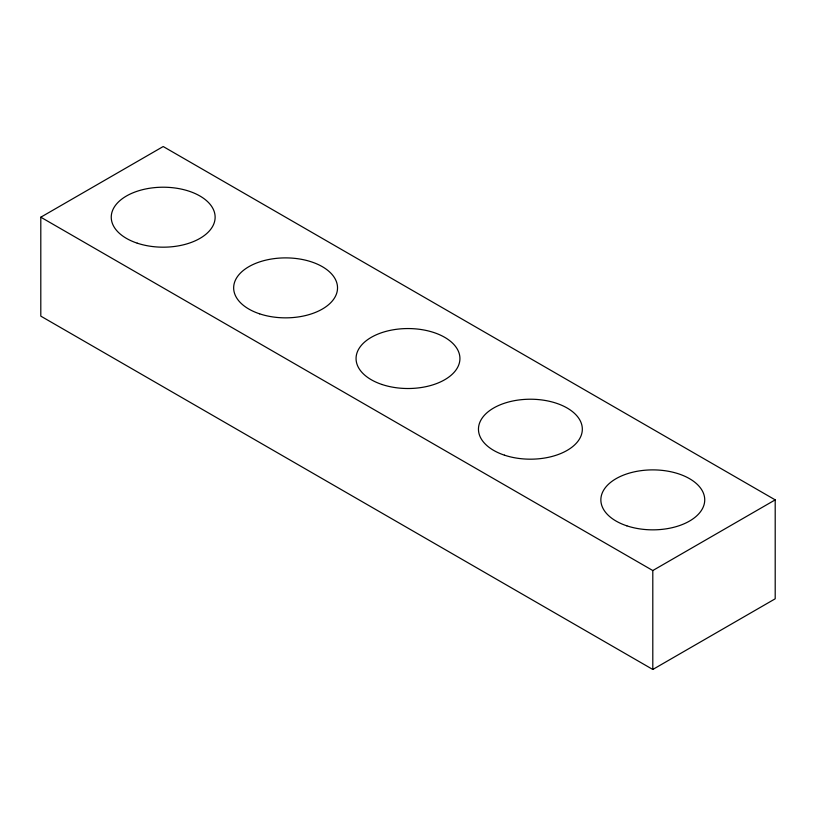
<?xml version="1.0" encoding="UTF-8"?>
<svg xmlns="http://www.w3.org/2000/svg" width="816" height="816" viewBox="0 0 816 816"><rect width="100%" height="100%" fill="white"/><g stroke="black" fill="none" stroke-linecap="round" stroke-linejoin="round"><path stroke-width="1.22" d="M40.8 217.199L163.2 146.533L775.2 499.871L775.2 598.801L652.8 669.467L40.8 316.129L40.8 217.199L652.8 570.537L775.2 499.871M652.8 570.537L652.8 669.467M137.231 243.168A51.928 29.978 0 0 0 215.128 217.199A51.928 29.978 0 0 0 137.231 191.23A51.928 29.978 0 0 0 137.231 243.168M259.631 313.834A51.928 29.978 0 0 0 337.528 287.864A51.928 29.978 0 0 0 259.631 261.905A51.928 29.978 0 0 0 259.631 313.834M382.031 384.499A51.928 29.978 0 0 0 459.928 358.53A51.928 29.978 0 0 0 382.031 332.571A51.928 29.978 0 0 0 382.031 384.499M504.431 455.165A51.928 29.978 0 0 0 582.328 429.196A51.928 29.978 0 0 0 504.431 403.237A51.928 29.978 0 0 0 504.431 455.165M626.831 525.83A51.928 29.978 0 0 0 704.728 499.871A51.928 29.978 0 0 0 626.831 473.902A51.928 29.978 0 0 0 626.831 525.83"/></g></svg>
